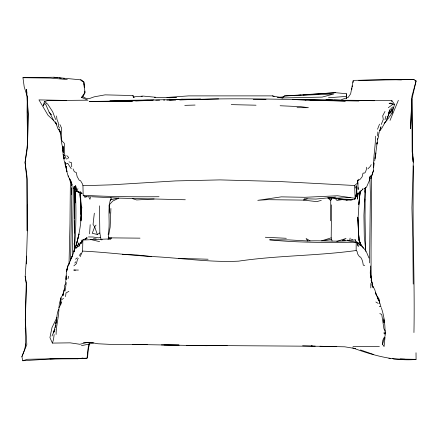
<?xml version="1.0" encoding="UTF-8"?>
<svg xmlns="http://www.w3.org/2000/svg" width="438" height="438" viewBox="0 0 438 438"><rect width="100%" height="100%" fill="white"/><g stroke="black" fill="none" stroke-linecap="round" stroke-linejoin="round"><path stroke-width="0.66" d="M27.293 204.929L27.167 230.886L26.68 177.341L25.075 162.465L27.605 142.815L28.125 113.989L27.556 101.961M364.755 265.324L363.294 265.231L362.626 261.409L361.772 259.192L360.589 257.068L359.51 256.821L357.605 253.876L357.079 251.423L356.154 250.514L356.182 242.23L355.218 239.821C339.455 242.433 323.529 240.177 307.668 240.977L288.68 239.887L269.627 239.838C298.377 242.783 327.323 242.548 356.182 242.23L347.4 240.714M366.694 167.196L366.688 168.411L365.593 171.827L364.788 172.972L363.025 173.152L362.149 176.771L360.326 179.131L357.704 180.845L357.561 183.062L354.61 185.504L278.502 181.48L219.991 179.898L175.507 180.916L111.153 184.847L82.952 185.717L82.585 184.168L80.587 180.768L79.163 180.171L77.115 176.498L76.294 172.539L74.329 171.751L73.075 168.926M369.53 262.882L370.395 194.176L369.907 178.879M413.943 332.541C414.956 279.214 412.027 225.904 413.538 172.583L413.242 165.882M99.459 205.844L99.837 232.95L101.085 239.821L102.257 239.739M373.652 162.843L373.619 167.519C373.209 157.023 375.547 146.67 375.492 136.174M70.37 181.556L69.992 223.67L69.018 263.566M74.23 251.45L74.832 188.592M25.524 347.219L25.3 319.494L26.247 282.893L25.18 276.345L26.576 256.077L27.49 227.202L27.331 179.022L25.075 162.465L27.49 147.453L28.125 113.989L26.504 89.292L26.942 93.289M26.488 263.955L26.576 256.077M74.931 188.356L74.778 202.619L74.684 188.417M365.062 192.452L365.237 187.935L365.04 217.626L365.626 251.062M74.449 218.797L74.723 200.538M84.654 87.737L84.572 85.027L83.855 81.95L80.674 79.842L53.89 77.23L22.951 77.712L24.216 86.91L27.304 96.617L27.063 111.63L27.605 142.815M72.013 183.944L70.567 260.78M74.635 220.823L74.575 233.06M80.838 220.845L81.09 206.282L80.466 192.813L81.03 214.532C81.315 207.037 80.953 199.443 78.999 192.167M75.007 202.92L75.117 197.582M330.57 220.812L330.75 200.642L331.988 197.713M346.42 93.743L346.414 98.495L346.42 93.743L335.47 92.681L284.481 95.96L282.904 96.99L282.4 97.964L279.811 97.712M63.39 293.788L60.887 297.993L60.701 304.634L58.982 307.679C58.916 316.789 56.184 325.374 56.075 334.457M370.499 265.959L370.291 273.553L370.274 271.587M60.887 297.993L60.701 304.634L61.736 301.897M358.777 80.384L391.988 79.492L413.987 79.541L416.1 80.937L411.934 99.043L412.618 151.811L413.297 162.115L411.928 207.754L412.804 239.805L413.215 284.07M332.086 240.982L331.194 237.839L331.533 204.831M73.392 188.17L72.281 252.523L72.566 255.086M71.339 194.631L71.602 187.831M71.684 185.789L71.739 184.431M80.116 256.739L82.618 251.084L82.87 239.504L87.173 238.622M383.683 332.951L385.029 334.008L385.09 332.437M110.918 208.45L110.157 227.141L108.323 237.111L109.451 238.918L110.513 239.34L111.591 237.878L140.001 238.152M364.777 199.208L364.668 201.847L364.783 199.164M365.073 191.937L365.183 189.293M357.857 193.558L357.578 199.115L357.879 193.892M80.915 220.407L81.78 207.081L80.866 220.851M89.582 233.887L90.179 224.71M370.592 178.835L373.472 170.508L373.696 167.152M365.297 187.535L363.929 215.244L364.285 236.613L365.812 251.198M108.148 234.571C110.584 222.86 107.244 210.662 110.524 199.191L111.471 199.575L118.835 198.118L185.312 199.761M377.589 135.725L377.863 131.991M74.115 251.845C76.004 231.488 76.453 211.001 75.287 190.59M58.982 307.679L59.349 303.753L60.904 298.043M69.319 263.347C66.154 267.979 66.28 274.117 66.061 279.543L66.209 275.896L65.963 279.751M385.035 337.222L384.071 346.589L382.582 344.312L382.358 341.941L383.65 337.895M360.195 191.526L358.766 204.699L360.162 191.406M374.676 161.031L377.211 142.449L376.904 143.659M377.808 138.485L376.855 144.283M94.329 213.18L93.059 224.426L94.69 226.84L97.335 234.472L99.837 232.95M110.365 200.544L110.524 199.191M54.142 334.522L53.535 339.466L52.39 343.085L70.168 342.85L79.902 344.279L86.521 342.604L92.429 342.609L83.357 342.609M25.196 328.993L25.618 325.598M64.753 284.87L64.041 291.314L64.66 289.075M65.53 296.614L66.001 292.951L68.892 291.352M373.619 167.519L374.211 162.958M65.311 284.705L65.881 280.369M65.048 290.98L66.324 282.526M360.31 191.088L359.417 197.845L358.103 217.724L358.47 232.217L357.758 217.188L358.853 238.431M63.658 292.447L62.41 295.612L62.913 295.705L63.439 291.763L64.534 289.042M74.121 244.311L74.274 243.156M54.257 331.571L54.745 327.947L55.73 325.472M355.913 195.857L356.707 192.402L355.64 197.527L356.707 192.402L356.68 185.717L356.811 192.676L355.64 197.527L354.857 199.17C347.225 201.321 339.346 199.076 331.774 197.752M81.052 218.754C80.001 232.682 76.513 246.112 71.098 258.924L72.588 255.201L68.667 264.568L69.418 263.435M81.572 193.58L81.671 192.862M63.22 148.351C60.115 142.093 62.13 134.827 61.599 128.12L59.913 124.573M55.861 323.622L57.416 312.88L58.572 309.233M375.037 158.846L375.974 152.895M385.029 334.008C385.216 325.27 384.257 316.055 381.284 307.717M351.725 89.681L351.955 88.383M352.185 87.08L352.42 85.777M352.995 82.519L353.225 81.216M349.803 239.854L350.126 238.075M66.516 271.702L67.507 267.202M386.163 120.466L388.758 114.395L389.59 110.119L392.607 106.971M66.762 271.182L68.142 265.017M354.857 199.17L355.13 198.294L354.61 185.504L356.067 188.367M25.771 343.934L24.555 349.781L21.9 356.696L22.765 360.77L58.019 358.487M384.164 123.144L385.769 121.923L391.966 113.267L392.804 109.265M378.158 136.618L379.352 131.608M56.584 320.129L55.259 327.295L55.894 325.45M76.075 245.598L79.015 233.991L76.579 244.289L73.562 251.801M384.991 119.662L385.889 116.158M379.877 130.896L380.956 126.763L379.511 131.033L381.766 128.268L385.626 121.419M68.005 278.776L68.695 276.236M375.224 156.476L375.552 155.255M391.643 101.561L391.884 100.652L333.975 100.127M80.674 79.842L83.855 81.95L83.789 84.474L85.071 92.33L81.501 97.378L88 100.176L47.731 100.57L44.413 101.649L43.22 106.029L44.43 103.554L45.82 104.594L49.105 112.128L51.158 114.63M391.966 113.267L394.534 104.381L391.884 100.652M377.644 139.372L378.405 136.771M62.913 295.705L63.302 294.418M382.582 344.312L385.128 335.645L385.117 332.535M371.106 178.151L373.472 170.508M388.648 112.966L389.59 110.119M77.926 188.652L77.022 191.433L76.475 191.401L75.643 185.564L76.453 190.399L74.17 186.254L73.349 188.411L76.343 189.687M81.545 243.035L82.355 240.807L82.47 241.382M377.54 129.248L379.527 124.135M381.241 124.502L383.288 119.393L382.692 115.856L384.991 111.438M21.9 356.696L26.828 344.542L25.3 319.494L26.526 284.831L25.18 276.345M387.104 118.452L388.758 114.395M52.007 336.028L55.04 329.097M70.376 180.286L68.229 176.41L68.487 175.791M390.028 120.406L398.361 100.28M369.371 178.156L370.367 175.769L369.201 180.954L366.809 186.478L366.124 187.672L364.17 188.734M357.884 184.179L357.704 180.845L358.404 179.18M355.021 198.847L356.193 196.125M356.001 195.912L357.326 193.01L356.34 194.675M56.967 317.369L51.985 327.635L49.927 337.583L52.39 343.085M371.21 164.644L370.324 166.396L367.849 168.904M62.41 295.612L63.335 293.887M81.501 97.378L82.892 96.749L84.819 93.163L84.758 91.131M393.346 107.617L389.957 113.196L392.054 109.401M53.502 332.875L54.673 330.772M355.837 195.529L357.397 194.571L363.244 188.844M78.243 258.294L77.422 259.646L76.409 263.649L73.858 265.844M54.635 330.69L53.721 332.179L53.403 330.685M55.133 323.95L56.212 322.28M388.824 113.557L390.307 111.329L388.999 113.092L392.021 109.79L390.641 111.137M79.24 255.562L80.931 253.257M74.794 263.085L75.774 261.804M96.037 225.094L94.69 226.84L92.254 233.284L97.335 234.472M67.583 158.819L68.684 157.483L66.773 155.578M355.787 195.972L360.014 192.151M357.397 194.571L359.193 192.654M86.27 238.458L86.976 237.741L85.454 238.945M83.483 195.31L84.797 197.067L87.633 196.711M80.975 243.616L81.901 242.712M85.591 239.099L86.976 237.741M82.377 241.19L80.461 243.052L78.725 246.621L80.307 243.024L82.377 241.19L81.293 240.101M282.4 97.964L284.481 95.96L333.751 93.989L322.138 97.099L282.4 97.964L272.392 95.878L188.647 95.884L166.949 97.455M356.576 242.192L359.04 243.276L358.268 244.284L356.789 242.471M75.539 259.186L77.263 257.807M80.685 191.614L79.831 192.326L79.382 192.194M64.862 161.222L64.348 161.606L65.47 165.394M388.314 107.677L393.05 104.189L394.534 104.381M61.878 299.565L63.51 298.366M360.047 191.51L361.668 190.442M355.919 195.496L357.539 194.521M65.799 164.162L67.682 163.237L71.263 168.794M335.601 197.095L315.803 199.076L307.273 198.819L303.605 200.111L267.18 199.679L257.779 200.336L281.305 196.865L304.919 197.292L337.594 195.764L355.13 198.294M84.797 197.067L86.855 196.399M22.765 360.77L27.435 359.28L87.02 358.213L87.573 357.49L88.279 348.812L89.697 343.616L88.618 344.175L81.446 345.675M341.596 99.508L348.084 97.466L350.646 93.836L353.198 80.351L413.987 79.541M331.194 237.839L321.547 240.845L331.402 239.345M141.102 96.645L142.345 96.261M321.278 200.336L316.827 201.633L303.605 200.111L304.361 198.792L307.273 198.819M336.756 241.453L346.058 238.436L342.302 240.719L345.429 240.407M107.918 239.329L111.591 237.878L108.323 237.111M93.798 342.872L88.618 344.175L87.02 358.213L77.132 358.788L50.025 358.952M100.674 237.429L98.501 237.867L93.004 237.007L88.438 236.942M352.732 199.602L350.082 199.838M154.368 97.477L176.404 97.554L168.964 97.762M350.318 199.476L346.031 199.969L349.699 199.509M341.766 199.684L336.899 200.429L335.294 198.463M356.154 250.514C317.15 255.929 277.533 255.376 238.59 261.152C209.523 262.543 180.702 257.911 151.734 256.531C128.657 255.184 105.706 252.211 82.618 251.084M77.132 358.788L79.086 358.541M81.698 358.218L83.001 358.06M347.137 240.227L348.046 240.117M294.133 95.73L296.115 95.511M298.097 95.292L300.736 94.997M352.656 347.881C371.988 355.01 392.284 360.715 413.111 359.664L416.078 359.335L416.012 352.765M179.783 99.984C234.927 97.581 290.191 99.371 345.352 101.03L326.376 100.658M328.467 97.767L346.359 96.404M83.056 240.019L109.451 238.918L108.575 237.982M169.577 100.182L182.317 99.212L200.582 98.977M303.249 95.019L335.47 92.681M182.317 99.212L166.769 100.083M81.484 193.432L82.234 193.393M154.121 198.983L136.645 199.952L132.566 198.638M331.402 197.746L327.881 197.943L330.75 200.642M277.199 97.274L282.904 96.99M148.515 100.275L143.078 100.324L163.867 99.705L175.698 100.034M132.243 101.151L89.177 101.397L132.221 101.025M350.203 197.637L338.048 198.08L327.881 197.943L331.254 199.372M193.426 99.661L218.611 98.906M108.613 101.375L152.473 100.379L135.632 100.959M184.77 105.35L195.074 105.06M227.185 345.358L206.249 345.708L132.424 344.427L113.557 344.536L97.855 343.764L92.319 342.773M109.883 100.598L153.99 99.935M143.078 100.324L148.394 100.264M155.704 100.187L159.629 100.149M163.522 100.11L164.825 100.099M131.006 100.997L132.331 100.986M159.027 196.722C133.738 196.925 108.416 196.733 83.165 195.228L82.952 185.717M379.368 346.633L352.99 346.54M253.208 99.585L266.03 99.525M178.961 344.925L161.398 344.92M78.413 270.054L73.765 270.06L75.478 270.136M297.035 107.693L308.44 107.693L301.005 106.702L280.117 105.744M305.231 99.935L374.353 100.718M325.056 100.521L310.088 100.242M326.414 100.532L359.045 100.855L326.272 100.559M22.951 77.712L50.529 78.09L67.304 79.557M322.176 100.521L314.177 100.412L319.603 100.521M302.62 345.796L315.24 346.119M186.522 345.363L319.176 346.277L344.761 346.808L355.711 348.621M132.424 344.427L147.25 344.679M393.548 358.963L416.078 359.335M179.043 345.226L164.08 344.93M66.456 100.444L38.949 99.891L48.021 115.249L53.879 120.729M231.237 104.622L256.027 105.202M332.639 100.094L325.96 99.913L341.607 100.258L292.37 99.503L305.998 100.072M319.954 346.239L336.795 346.682M178.469 258.371L208.094 259.219M155.698 97.252L142.963 96.07L133.136 96.913L134.116 97.712L132.982 95.544L105.082 94.86L94.192 96.831L89.292 98.605L85.974 98.315L82.892 96.749M91.454 196.739L118.835 198.118L112.741 201.086L109.051 205.11L109.85 213.257M391.988 79.492L393.34 79.552M394.687 79.612L401.449 79.924M122.344 254.27L136.366 254.949L151.734 256.531M265.34 237.254L286.326 238.288M388.878 358.322L390.225 358.399M392.245 358.508L393.587 358.585M400.321 358.957L405.035 359.22M407.723 359.368L413.111 359.664M349.677 199.717L338.563 198.956L352.064 199.903M93.453 238.688L96.212 238.891M351.041 239.219L352.82 239.389M53.89 77.23L57.882 77.761M59.218 77.937L61.21 78.199M63.209 78.462L64.539 78.637M358.125 243.139L359.04 243.276M414.835 80.745L416.1 80.937L411.862 96.53L410.565 128.739L411.934 99.043L412.158 151.526L413.297 162.115M90.414 239.449L99.612 241.628M360.009 245.16L360.321 245.236L359.395 244.459M311.254 345.724L312.54 346.047M372.054 285.253L372.656 287.071L373.22 287.213L371.961 284.514M89.489 196.476L90.562 196.75L89.949 199.306L88.421 196.197M80.138 192.37L77.022 191.433L81.731 193.229M76.475 191.401L81.594 193.169M360.496 349.935L373.795 354.566M379.286 306.266L380.95 306.863L378.547 298.815M356.893 242.909L358.706 243.566L356.62 242.663M69.034 161.852L71.635 162.794L71.728 166.862M83.165 195.228L83.97 195.551M272.392 95.878L274.161 96.612M379.806 313.553L381.761 314.462L383.962 328.982L385.456 331.292M355.218 239.821L355.607 240.035M310.06 240.862L306.091 238.507L307.668 240.977M375.875 301.996L378.229 303.435M44.413 101.649L46.346 102.908L45.974 103.39L47.583 103.954L52.68 111.756L55.615 119.53M357.397 242.931L356.603 242.132L357.611 242.964M359.625 244.623L362.713 247.131L363.266 248.297M356.603 242.132L357.534 242.909M65.946 166.517L66.959 171.636L65.224 164.891L65.596 162.438L65.777 163.675M59.486 130.776L60.285 131.718L60.668 133.486M49.105 112.128L51.202 114.69M59.869 131.197L57.925 128.673L55.44 121.846L56.82 124.447M56.595 124.452L53.77 120.822L50.041 113.267M81.074 79.962L81.851 81.09M83.795 83.904L84.572 85.027M376.642 295.365L378.821 298.557L379.702 303.2L378.711 299.439M59.962 130.82L58.84 129.144L60.614 134.033M73.157 188.116L73.349 188.411M74.17 186.254L76.075 189.517M71.936 184.54L70.146 181.299L69.363 178.173L70.408 180.27M59.541 128.093L58.369 125.914L58.281 122.771L56.913 119.295L56.606 115.993M375.465 292.677L378.498 300.057L377.266 297.156M375.059 157.089L375.267 157.51M368.977 258.026L366.234 251.461L360.469 243.884L360.907 244.924L358.919 239.761L360.907 244.924M357.178 243.977L358.306 246.386L356.855 241.721M372.026 284.651L374.764 289.693L376.521 295.409L375.623 293.214M66.045 166.708L65.224 164.891L66.05 166.769M66.401 159.125C63.318 154.329 65.125 148.559 64.32 143.341L61.933 140.954L61.419 138.381M63.275 147.535L62.815 146.374L63.11 150.524L63.165 146.692L62.771 150.902L63.242 152.698M71.624 183.155L70.71 180.691L71.783 184.956M358.919 239.761L360.08 243.413M372.19 283.49L371.139 280.074L372.19 283.49L372.656 287.071M68.229 176.41L66.91 171.888L66.171 166.736M110.88 197.5L111.471 199.575M362.511 188.762L362.768 189.676M360.365 243.944L359.171 239.531L358.487 232.874L359.286 241.086M64.107 157.696L64.183 158.77L63.088 154.707L63.072 150.645L63.296 151.915M372.081 283.079L370.477 273.827L370.975 278.097L370.324 270.925M64.183 158.77L63.477 154.778L64.961 155.769L64.019 155.616L63.477 154.778L64.14 160.516M61.194 139.777L60.285 131.718M357.704 180.845L358.169 189.523L358.065 187.519M132.982 95.544L133.086 96.459M383.781 318.804L384 322.779L383.852 319.899M27.304 96.617L27.37 97.953M412.618 151.811L412.766 155.161M412.826 156.503L413.061 161.863M371.391 175.977C371.917 210.93 370.438 245.899 371.342 280.857M370.789 283.49L370.816 287.936M76.672 247.782L76.551 248.171L78.966 242.887L76.672 247.782M390.959 103.116L389.053 103.297L393.05 104.189L390.959 103.116"/></g></svg>
